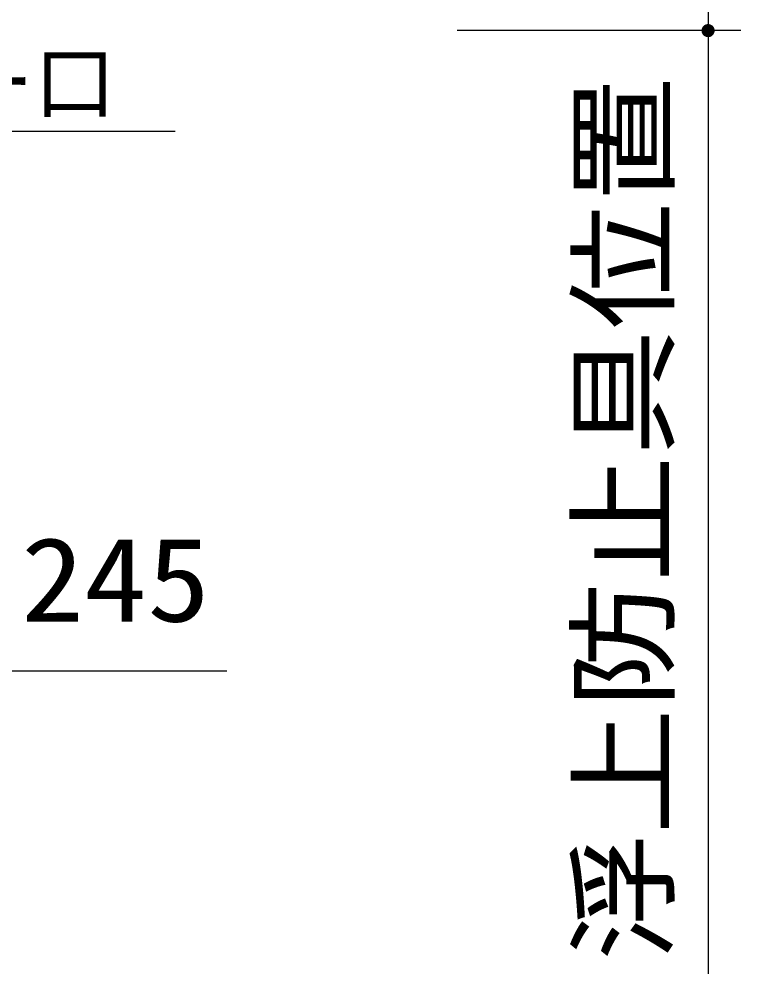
# Model space of a CAD drawing. Units: millimetres, scale not verified. Extents: x -14850 to 14850, y -10500 to 10500.
# Drawn here: x -5906 to -4806, y -2876 to -1421 of the extents above; entities that cross this region are included whole.
import ezdxf
from ezdxf.enums import TextEntityAlignment as Align

# ---------------------------------------------------------------- set-up
doc = ezdxf.new("R2010")
doc.units = ezdxf.units.MM
doc.header["$LTSCALE"] = 50
doc.layers.add('0-0_空気管', color=3, linetype='Continuous', lineweight=25)
doc.layers.add('0-5_製作', color=5, linetype='Continuous', lineweight=25)
doc.styles.add('ＭＳ ゴシック', font='')
doc.styles.get('ＭＳ ゴシック').set_extended_font_data('MS Gothic')

msp = doc.modelspace()

# ---------------------------------------------------------------- linework, layer by layer
at = {"layer": '0-0_空気管'}
msp.add_line((-6335.51, -1591.61), (-5668.38, -1591.61), dxfattribs=at)
at = {"layer": '0-5_製作', "color": 2}
for p, q in [((-4856.48, -1088.53), (-4856.48, -1438.53)), ((-4806.48, -1438.53), (-5238.81, -1438.53)), ((-4856.48, -1438.53), (-4856.48, -2876.16)), ((-5927.33, -2414.35), (-5589.85, -2414.35))]:
    msp.add_line(p, q, dxfattribs=at)
at = {"layer": '0-5_製作'}
for points in [[(-4866.46, -1437.91), (-4856.48, -1438.53), (-4866.48, -1438.53)], [(-4866.48, -1438.53), (-4865.25, -1443.35), (-4866.4, -1439.79)], [(-4866.48, -1438.53), (-4864.57, -1444.41), (-4865.25, -1443.35)], [(-4856.48, -1438.53), (-4864.57, -1444.41), (-4866.48, -1438.53)], [(-4866.31, -1436.66), (-4856.48, -1438.53), (-4866.46, -1437.91)], [(-4866.4, -1439.79), (-4865.78, -1442.21), (-4866.17, -1441.02)], [(-4866.4, -1439.79), (-4865.25, -1443.35), (-4865.78, -1442.21)], [(-4865.99, -1435.44), (-4856.48, -1438.53), (-4866.31, -1436.66)], [(-4865.53, -1434.28), (-4856.48, -1438.53), (-4865.99, -1435.44)], [(-4864.93, -1433.17), (-4856.48, -1438.53), (-4865.53, -1434.28)], [(-4864.19, -1432.16), (-4856.48, -1438.53), (-4864.93, -1433.17)], [(-4856.48, -1438.53), (-4863.77, -1445.38), (-4864.57, -1444.41)], [(-4863.33, -1431.24), (-4856.48, -1438.53), (-4864.19, -1432.16)], [(-4856.48, -1438.53), (-4862.86, -1446.24), (-4863.77, -1445.38)], [(-4862.36, -1430.44), (-4856.48, -1438.53), (-4863.33, -1431.24)], [(-4856.48, -1438.53), (-4861.84, -1446.98), (-4862.86, -1446.24)], [(-4861.3, -1429.77), (-4856.48, -1438.53), (-4862.36, -1430.44)], [(-4856.48, -1438.53), (-4860.74, -1447.58), (-4861.84, -1446.98)], [(-4860.16, -1429.24), (-4856.48, -1438.53), (-4861.3, -1429.77)], [(-4856.48, -1438.53), (-4859.57, -1448.04), (-4860.74, -1447.58)], [(-4858.97, -1428.85), (-4856.48, -1438.53), (-4860.16, -1429.24)], [(-4856.48, -1438.53), (-4858.36, -1448.36), (-4859.57, -1448.04)], [(-4858.97, -1428.85), (-4856.48, -1428.53), (-4856.48, -1438.53)], [(-4857.74, -1428.61), (-4856.48, -1428.53), (-4858.97, -1428.85)], [(-4856.48, -1438.53), (-4857.11, -1448.51), (-4858.36, -1448.36)], [(-4856.48, -1438.53), (-4856.48, -1448.53), (-4857.11, -1448.51)], [(-4856.48, -1428.53), (-4846.48, -1438.53), (-4856.48, -1438.53)], [(-4855.85, -1428.55), (-4846.48, -1438.53), (-4856.48, -1428.53)], [(-4856.48, -1438.53), (-4855.23, -1448.45), (-4856.48, -1448.53)], [(-4856.48, -1438.53), (-4854, -1448.22), (-4855.23, -1448.45)], [(-4856.48, -1438.53), (-4852.8, -1447.83), (-4854, -1448.22)], [(-4846.48, -1438.53), (-4852.8, -1447.83), (-4856.48, -1438.53)], [(-4854.61, -1428.71), (-4846.48, -1438.53), (-4855.85, -1428.55)], [(-4853.39, -1429.02), (-4846.48, -1438.53), (-4854.61, -1428.71)], [(-4852.22, -1429.48), (-4846.48, -1438.53), (-4853.39, -1429.02)], [(-4846.48, -1438.53), (-4851.66, -1447.3), (-4852.8, -1447.83)], [(-4851.12, -1430.09), (-4846.48, -1438.53), (-4852.22, -1429.48)], [(-4846.48, -1438.53), (-4850.6, -1446.62), (-4851.66, -1447.3)], [(-4850.11, -1430.83), (-4846.48, -1438.53), (-4851.12, -1430.09)], [(-4846.48, -1438.53), (-4849.64, -1445.82), (-4850.6, -1446.62)], [(-4849.19, -1431.69), (-4846.48, -1438.53), (-4850.11, -1430.83)], [(-4846.48, -1438.53), (-4848.78, -1444.91), (-4849.64, -1445.82)], [(-4848.39, -1432.66), (-4846.48, -1438.53), (-4849.19, -1431.69)], [(-4846.48, -1438.53), (-4848.04, -1443.89), (-4848.78, -1444.91)], [(-4847.72, -1433.72), (-4846.48, -1438.53), (-4848.39, -1432.66)], [(-4846.48, -1438.53), (-4847.43, -1442.79), (-4848.04, -1443.89)], [(-4847.72, -1433.72), (-4846.56, -1437.28), (-4846.48, -1438.53)], [(-4847.18, -1434.85), (-4846.56, -1437.28), (-4847.72, -1433.72)], [(-4846.48, -1438.53), (-4846.97, -1441.62), (-4847.43, -1442.79)], [(-4847.18, -1434.85), (-4846.8, -1436.05), (-4846.56, -1437.28)], [(-4846.48, -1438.53), (-4846.66, -1440.41), (-4846.97, -1441.62)], [(-4846.48, -1438.53), (-4846.5, -1439.16), (-4846.66, -1440.41)]]:
    msp.add_solid(points, dxfattribs=at)

# ---------------------------------------------------------------- texts
at = {"layer": '0-0_空気管', "color": 4, "style": 'ＭＳ ゴシック'}
msp.add_text('\u3000エアー口\u3000', height=91.79, dxfattribs=at).set_placement((-6384.71, -1591.04), align=Align.BOTTOM_LEFT)
at = {"layer": '0-5_製作', "color": 4, "style": 'ＭＳ ゴシック', "width": 1.1}
msp.add_text('浮上防止具位置', height=128.3, rotation=90, dxfattribs=at).set_placement((-4882.93, -2856.22), align=Align.BOTTOM_LEFT)
msp.add_text('245', height=128.4, dxfattribs=at).set_placement((-5903.53, -2377.82), align=Align.BOTTOM_LEFT)

doc.saveas('drawing.dxf')
